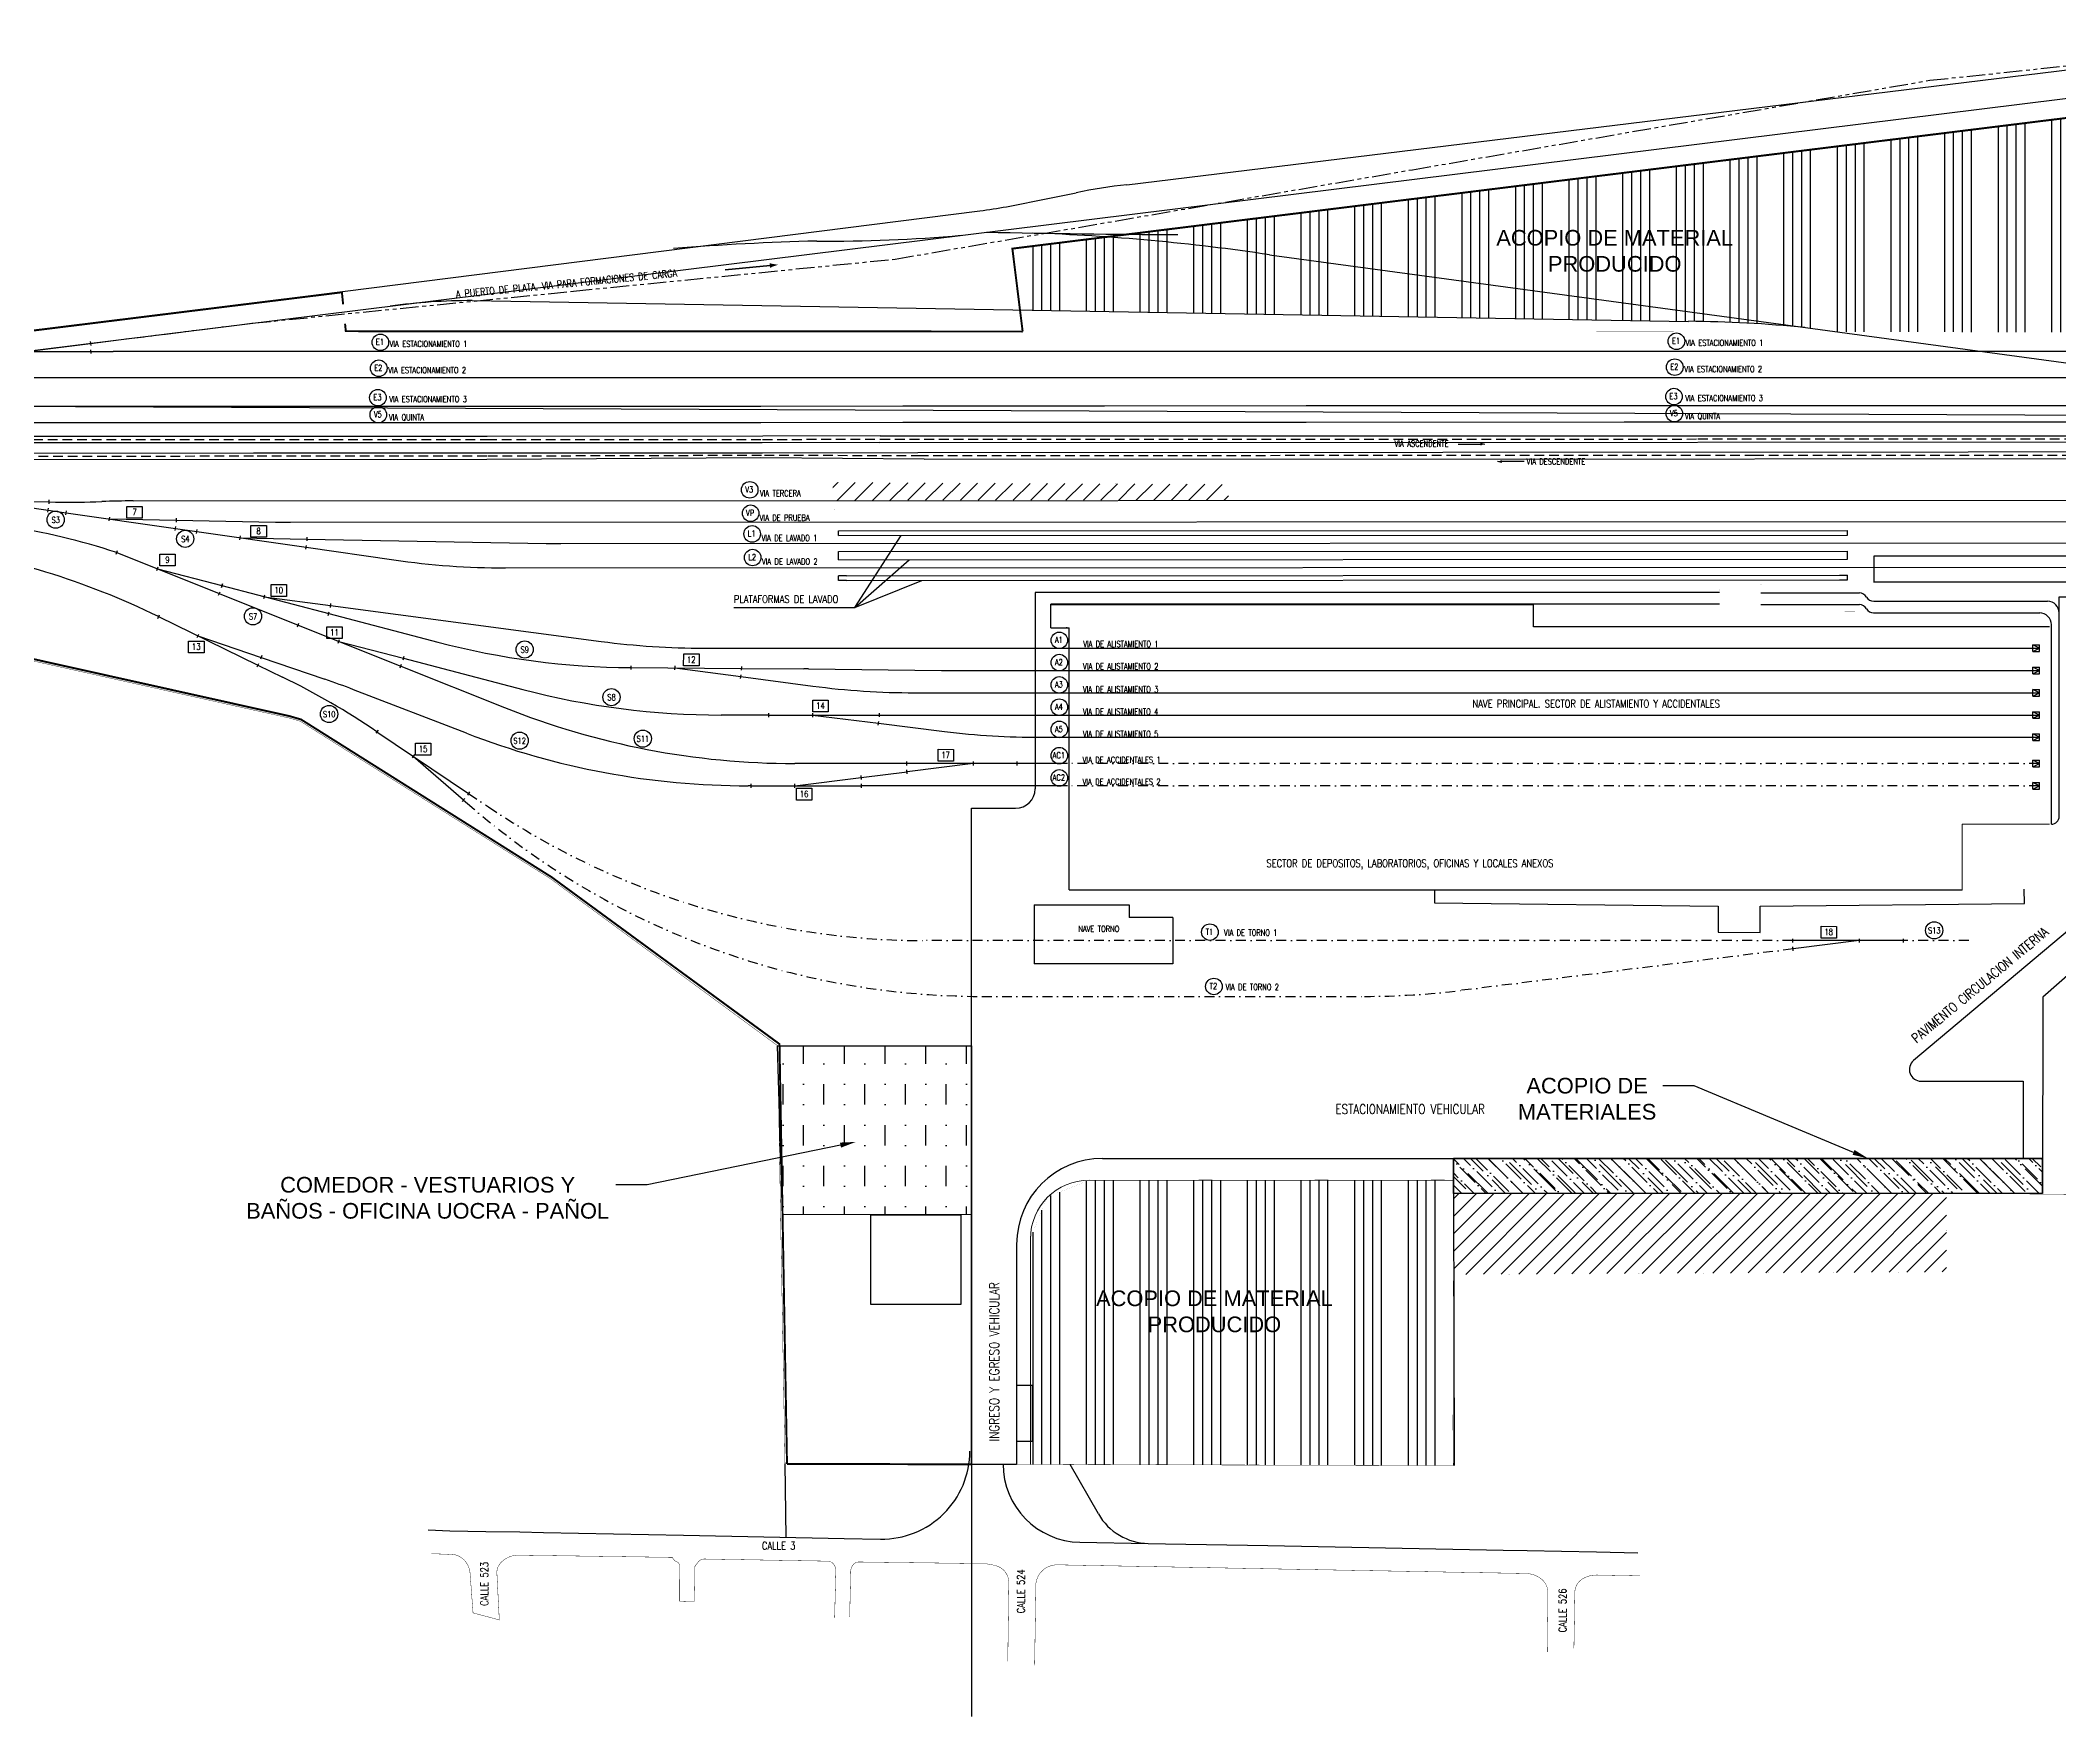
# Model space of a CAD drawing. Header units: millimetres. Extents: x -725228 to 10849, y -8846583 to 5995.
# Drawn here: x 336 to 852, y 0 to 428 of the extents above; entities that cross this region are included whole.
import ezdxf
from ezdxf import colors
from ezdxf.entities.mleader import LeaderData, LeaderLine
from ezdxf.enums import TextEntityAlignment as Align
from ezdxf.math import Vec2, Vec3

# ---------------------------------------------------------------- set-up
doc = ezdxf.new("R2010")
doc.units = ezdxf.units.MM
for name, pattern in [('DASHED2', [0.375, 0.25, -0.125]), ('PHANTOM2', [31.75, 15.875, -3.175, 3.175, -3.175, 3.175, -3.175]), ('TRAZO_Y_PUNTO2', [12.7, 6.35, -3.175, 0, -3.175]), ('TRAZOS', [0.75, 0.5, -0.25])]:
    doc.linetypes.add(name, pattern=pattern)
for name, color, linetype in [('0 - Vias Existentes', 8, 'Continuous'), ('Aberturas', 35, 'Continuous'), ('Alambres', 1, 'Continuous'), ('Cambios 1.8', 4, 'Continuous'), ('CI-ALAMBRADO PROYECTO', 252, 'Continuous'), ('EMPARRILLADO', 200, 'Continuous'), ('ENad-Vias principales', 2, 'Continuous'), ('GE-Background', 252, 'Continuous'), ('GE-Simbologia', 2, 'Continuous'), ('GE-Textos', 3, 'Continuous'), ('GE-Titulos', 4, 'Continuous'), ('M-edif-proy', 1, 'Continuous'), ('M-PROGRESIVAS 3', 3, 'Continuous'), ('ME-RIELES', 240, 'TRAZO_Y_PUNTO2'), ('ME-Vias con catenarias', 30, 'Continuous'), ('Nombre de secciòn de emparrillado', 70, 'Continuous'), ('UNIFILAR RIEL EXISTENTE', 140, 'PHANTOM2'), ('unifilar VIAS Ppales', 5, 'DASHED2'), ('ZZ-Rotulo-Textos', 7, 'Continuous')]:
    doc.layers.add(name, color=color, linetype=linetype)
doc.layers.add('Circulación', color=253, linetype='Continuous', lineweight=20)
doc.layers.get('M-PROGRESIVAS 3').off()
doc.styles.add('Romans', font='romans.shx', dxfattribs={"width": 0.8})
doc.styles.add('Romans PF', font='romans.shx', dxfattribs={"width": 0.8})
doc.styles.get("Standard").update_dxf_attribs({"font": 'arial.ttf'})
doc.linetypes.add('LÍMITE1', pattern='A,0.25,-0.1,[133,ltypeshp.shx,S=0.1,R=0,X=-0.1,Y=0],-0.1,1', length=1.45)

# ---------------------------------------------------------------- blocks, each defined once
blk = doc.blocks.new('CB8der')
for p, q in [((0.5, 11.2), (-0.5, 11.2)), ((0, 11.2), (0, -17.05)), ((0, 0), (-2.11, -16.92)), ((0.5, 0), (-0.5, 0)), ((-2.61, -16.86), (-1.62, -16.98)), ((0.5, -17.05), (-0.5, -17.05))]:
    blk.add_line(p, q)
blk = doc.blocks.new('Paragolpe')
at = {"layer": 'M-edif-proy'}
for p, q in [((-0.84, 0), (0, 1.68)), ((-0.84, 1.68), (0.84, 1.68)), ((-0.84, 0), (-0.84, 1.68)), ((-0.84, 0), (0.84, 0)), ((0, 1.68), (0.84, 0)), ((0.84, 0), (0.84, 1.68))]:
    blk.add_line(p, q, dxfattribs=at)
blk = doc.blocks.new('CAMB')
at = {"layer": 'GE-Simbologia', "color": 1}
blk.add_lwpolyline([(6413052.62, 6135476.75), (6413056.55, 6135476.75), (6413056.55, 6135473.72), (6413052.62, 6135473.72)], close=True, dxfattribs=at)
at = {"layer": 'GE-Textos', "style": 'Romans', "width": 0.8}
blk.add_attdef('10', text='', height=1.6, dxfattribs=at).set_placement((6413054.56, 6135474.5), align=Align.CENTER)
blk = doc.blocks.new('vias ident')
at = {"layer": 'GE-Textos', "color": 1}
blk.add_circle((6413556.11, 6135559.38), 2.12, dxfattribs=at)
at = {"layer": 'GE-Textos', "style": 'Romans', "width": 0.8}
blk.add_attdef('AC1', text='', height=1.56, dxfattribs=at).set_placement((6413555.99, 6135558.7), align=Align.CENTER)
blk = doc.blocks.new('EDIFIOCOS DEL PROYECTO')
at = {"layer": 'GE-Background', "color": 2, "ltscale": 2}
for p, q in [((2735.57, 307.83), (2993.57, 307.95)), ((2735.57, 306.63), (2735.57, 307.83)), ((2735.57, 306.63), (2993.57, 306.75)), ((2993.57, 306.75), (2993.57, 307.95)), ((2735.57, 302.55), (2993.57, 302.66)), ((2735.57, 300.45), (2735.57, 302.55)), ((2735.57, 300.45), (2993.57, 300.56)), ((2993.57, 300.56), (2993.57, 302.66)), ((3060.3, 301.33), (3000.3, 301.33)), ((3060.3, 294.83), (3060.3, 301.33)), ((2735.57, 295.16), (2735.57, 296.36)), ((2737.57, 296.36), (2735.57, 296.36)), ((2737.57, 295.16), (2735.57, 295.16)), ((2737.57, 296.36), (2991.57, 296.47)), ((2737.57, 295.16), (2991.57, 295.27)), ((2991.57, 296.47), (2993.57, 296.47)), ((2991.57, 295.27), (2993.57, 295.27)), ((2993.57, 295.27), (2993.57, 296.47)), ((3000.29, 294.83), (3060.29, 294.83)), ((2960.85, 292.06), (2794.34, 292.06)), ((2971.45, 291.95), (2996.63, 291.95)), ((3012.7, 289.83), (3040.2, 289.83)), ((3047.74, 234.79), (3047.74, 290.92)), ((3055.74, 217.34), (3055.74, 290.92)), ((2960.84, 289.06), (2789.84, 289.06)), ((2789.84, 288.15), (2789.84, 288.95)), ((2789.84, 288.15), (2789.84, 288.95)), ((2789.84, 288.95), (2913.29, 288.95)), ((2789.84, 285.85), (2789.84, 286.25)), ((2913.29, 283.25), (2913.29, 288.95)), ((2971.44, 288.95), (2996.63, 288.95)), ((3000.29, 286.83), (3042.76, 286.83)), ((2789.84, 283.05), (2789.84, 283.85)), ((2789.84, 283.05), (2789.84, 283.85)), ((2794.54, 215.96), (2794.54, 283.05)), ((3045.28, 283.25), (2913.29, 283.25)), ((2769.59, 204.51), (2769.59, 236.85)), ((2769.59, 236.85), (2780.84, 236.85)), ((3022.89, 215.89), (2794.54, 215.89)), ((3022.89, 215.89), (3021.92, 215.89)), ((2769.59, 69.03), (2769.59, 204.51)), ((3038.54, 167.05), (3038.54, 150.3)), ((3038.54, 150.3), (3038.54, 147.3)), ((2803.09, 147.3), (3038.54, 147.3)), ((2781.09, 125.3), (2781.09, 69)), ((2781.09, 89.3), (2785.08, 89.3)), ((2785.08, 89.3), (2785.08, 74.9)), ((2785.08, 74.9), (2781.09, 74.9))]:
    blk.add_line(p, q, dxfattribs=at)
at = {"layer": 'GE-Background', "color": 2}
for p, q in [((3047.74, 290.92), (3055.74, 290.92)), ((2789.84, 288.95), (2789.84, 289.06)), ((2789.84, 283.05), (2789.84, 288.95)), ((2789.84, 283.05), (2794.54, 283.05)), ((2785.61, 212.16), (2809.84, 212.15)), ((2785.61, 212.16), (2785.61, 197.05)), ((2809.84, 212.15), (2809.84, 208.95)), ((2821.01, 208.95), (2809.84, 208.95)), ((2821.01, 208.95), (2821.01, 197.05)), ((2821.01, 197.05), (2785.61, 197.05)), ((2781.09, 69), (2769.59, 69))]:
    blk.add_line(p, q, dxfattribs=at)
at = {"layer": 'GE-Background', "color": 2, "lineweight": 5, "ltscale": 2}
for p, q in [((2790.64, 288.95), (2789.84, 288.95)), ((2790.64, 288.95), (2789.84, 288.95)), ((2793.44, 283.05), (2792.64, 283.05)), ((3022.89, 232.79), (3045.29, 232.79)), ((3022.89, 215.89), (3022.89, 232.79))]:
    blk.add_line(p, q, dxfattribs=at)
at = {"layer": 'GE-Background', "color": 2, "ltscale": 2}
for points in [[(3000.3, 301.33), (3000.3, 294.83)], [(2794.34, 292.06), (2785.84, 292.06)], [(2794.34, 292.06), (2785.84, 292.06), (2785.84, 241.85)], [(3000.3, 289.83), (3012.7, 289.83)], [(3040.2, 289.83), (3044.76, 289.83)], [(3045.74, 232.79), (3045.74, 283.84)], [(2887.97, 215.89), (2887.97, 212.65), (2960.55, 211.81), (2960.54, 205.13), (2971.25, 205.11), (2971.26, 211.79), (3038.83, 212.51), (3038.82, 216.18)]]:
    blk.add_lwpolyline(points, dxfattribs=at)
at = {"layer": 'GE-Background', "color": 2, "ltscale": 2, "const_width": 0.001}
blk.add_lwpolyline([(2998.02, 283.25), (2998.1, 287.2), (2971.4, 287.19), (2971.58, 294.19), (2960.87, 294.26), (2960.83, 287.19), (2933.65, 287.19), (2933.65, 283.25)], dxfattribs=at)
at = {"layer": 'GE-Background', "color": 2, "ltscale": 2}
blk.add_lwpolyline([(3050.38, 205.85), (3010.49, 172.35, 0.700027), (3012.42, 167.05), (3038.54, 167.05)], format="xyb", dxfattribs=at)
blk.add_lwpolyline([(3050.38, 205.85), (3010.49, 172.35, 0.700027), (3012.42, 167.05), (3038.54, 167.05)], format="xyb", dxfattribs=at)
for centre, radius, start, end in [((2996.63, 289.83), 2.12, 29.9998, 90), ((3000.34, 292.02), 2.19, 211.1249, 268.875), ((3044.68, 286.78), 3.06, 0.9077, 88.5815), ((2996.63, 286.83), 2.12, 29.9998, 90), ((3000.3, 288.95), 2.12, 209.9998, 270.0001), ((3042.74, 283.83), 3, 0.1161, 90.3943), ((2780.84, 241.85), 5, 270, 0), ((3045.74, 234.79), 2, 270, 0), ((3040.74, 217.34), 15, 310.0278, 0), ((2803.09, 125.3), 22, 90, 180)]:
    blk.add_arc(centre, radius, start, end, dxfattribs=at)
blk = doc.blocks.new('tipo de vias')
at = {"layer": 'Nombre de secciòn de emparrillado', "color": 1}
blk.add_circle((-0.14, -0.63), 2.2, dxfattribs=at)
at = {"layer": 'Nombre de secciòn de emparrillado', "style": 'Romans', "width": 0.8}
blk.add_attdef('S10', text='', height=1.56, dxfattribs=at).set_placement((-0.12, -1.45), align=Align.CENTER)
blk = doc.blocks.new('FLECHA')
at = {"layer": 'GE-Textos'}
h = blk.add_hatch(color=256, dxfattribs=at)
h.dxf.hatch_style = 1
h.paths.add_polyline_path([(6415966.7, 6135572.8), (6415966.7, 6135571.8), (6415968.7, 6135572.3)])
for p, q in [((6415955.1, 6135572.3), (6415966.7, 6135572.3)), ((6415966.7, 6135572.8), (6415968.7, 6135572.3)), ((6415966.7, 6135572.8), (6415966.7, 6135571.8))]:
    blk.add_line(p, q, dxfattribs=at)
blk = doc.blocks.new('A$C245914C0')
for p, q in [((-176.1, 187.83), (125.67, 224.71)), ((-533.96, 135.78), (154.6, 221.15)), ((-533.96, 135.78), (154.6, 221.15)), ((-557.32, 137.62), (-213.72, 181.13)), ((-557.32, 137.62), (-213.72, 181.13)), ((-200.11, 183.53), (-189.06, 185.77)), ((-139.58, 169.89), (103.89, 136.83)), ((-343.54, 158.18), (-32.43, 152.88)), ((-343.54, 158.18), (-32.43, 152.88)), ((-618.18, 131.82), (87.65, 128.85)), ((-618.18, 131.82), (87.65, 128.85))]:
    blk.add_line(p, q)
for centre, radius, start, end in [((-159.96, 44.7), 144.04, 96.4333, 101.6569), ((-238.08, 359.14), 179.67, 277.7939, 282.2014), ((-155.79, 2713.81), 2538.74, 268.72925, 269.83653), ((-236.48, -545.19), 718.86, 91.50646, 94.43117), ((-252.29, 558.01), 384.6, 269.5401, 275.0479), ((-252.29, 558.01), 384.6, 269.5401, 275.0479), ((-218.11, -353.28), 529.04, 81.4642, 88.0653), ((-343.55, -0.61), 158.79, 89.9953, 97.5892), ((-35.59, -186.89), 339.79, 84.4395, 89.4674)]:
    blk.add_arc(centre, radius, start, end)

msp = doc.modelspace()

# ---------------------------------------------------------------- hatches: boundary and pattern name
at = {"layer": 'GE-Background'}
h = msp.add_hatch(dxfattribs=at)
h.set_pattern_fill('ANSI31', color=256)
h.paths.add_polyline_path([(538.551, 315.376), (538.672, 310.736), (553.652, 310.743), (553.692, 310.839), (639.735, 310.788), (639.854, 314.889)])
h = msp.add_hatch(dxfattribs=at)
h.set_pattern_fill('ANSI31', color=256)
h.set_pattern_definition([(45, (-6413140.171, -6135182.7583), (-2.2450640303, 2.2450640303), [])])
edge = h.paths.add_edge_path()
edge.add_line((697.421, 112.879), (697.331, 133.563))
edge.add_line((697.331, 133.563), (823.384, 133.578))
edge.add_line((823.384, 133.578), (823.472, 113.429))
edge.add_line((823.472, 113.429), (697.421, 112.781))
at = {"layer": 'GE-Textos'}
h = msp.add_hatch(color=256, dxfattribs=at)
h.dxf.hatch_style = 1
h.paths.add_polyline_path([(522.539, 371.404), (522.618, 370.407), (524.572, 371.064)])
at = {"layer": 'ZZ-Rotulo-Textos', "transparency": 33554549}
h = msp.add_hatch(dxfattribs=at)
h.set_pattern_fill('ANSI34', color=256, scale=0.72, angle=45)
h.paths.add_polyline_path([(650.303, 373.609, 0.0198262), (608.615, 378.185), (584.513, 375.196), (586.458, 359.508), (757.456, 356.597, -0.0219419), (787.222, 355.012)])
h.paths.add_polyline_path([(879.953, 411.826), (608.615, 378.185, -0.0198262), (650.303, 373.609), (787.222, 355.012), (795.528, 353.884), (887.143, 353.838)])
h.paths.add_polyline_path([(707.381, 366.981), (769.937, 366.981), (769.937, 381.961), (707.381, 381.961)], flags=24)
h = msp.add_hatch(dxfattribs=at)
h.set_pattern_fill('MUDST', color=256, scale=0.82, angle=90)
h.paths.add_polyline_path([(524.961, 171.298), (525.732, 128.078), (574.094, 128.065), (574.094, 171.298)])
h = msp.add_hatch(dxfattribs=at)
h.set_pattern_fill('ANSI36', color=256, angle=90)
h.paths.add_polyline_path([(847.965, 142.472), (697.331, 142.472), (697.331, 133.563), (847.965, 133.581)])
h = msp.add_hatch(dxfattribs=at)
h.set_pattern_fill('ANSI36', color=256, scale=0.7, angle=90)
h.paths.add_polyline_path([(847.965, 142.472), (697.331, 142.472), (697.331, 133.563), (823.381, 133.578), (823.38, 133.578), (823.384, 133.578), (847.965, 133.581)])
h = msp.add_hatch(dxfattribs=at)
h.set_pattern_fill('ANSI34', color=256, scale=0.72, angle=45)
h.paths.add_polyline_path([(697.319, 136.842), (605.923, 136.904), (604.26, 136.9), (593.45, 132.593), (589.141, 121.96), (589.141, 64.285), (697.138, 63.897)])
h.paths.add_polyline_path([(605.001, 95.687), (667.558, 95.687), (667.558, 110.667), (605.001, 110.667)], flags=24)

# ---------------------------------------------------------------- linework, layer by layer
at = {"layer": 'Aberturas'}
for p, q in [((598.36, 278.34), (598.39, 278.34)), ((598.39, 278.34), (598.39, 278.29))]:
    msp.add_line(p, q, dxfattribs=at)
at = {"layer": 'Alambres', "color": 50, "linetype": 'TRAZO_Y_PUNTO2', "ltscale": 0.8, "const_width": 0.5}
msp.add_lwpolyline([(526.87, 64.321), (524.953, 171.72), (466.643, 214.434), (402.595, 254.747), (399.65, 255.601), (322.814, 272.724)], dxfattribs=at)
at = {"layer": 'Alambres', "color": 90, "linetype": 'TRAZOS', "ltscale": 7, "const_width": 0.5}
msp.add_lwpolyline([(526.87, 64.321), (550.483, 64.263), (574.094, 64.202)], dxfattribs=at)
at = {"layer": 'CI-ALAMBRADO PROYECTO', "color": 10, "linetype": 'LÍMITE1', "ltscale": 6}
for p, q in [((870.243, 203.19), (848.046, 183.746)), ((848.046, 183.746), (847.965, 133.503)), ((697.331, 133.503), (697.53, 63.896)), ((847.965, 133.503), (823.384, 133.578)), ((695.382, 42.511), (695.382, 42.511)), ((695.382, 42.511), (695.382, 42.511))]:
    msp.add_line(p, q, dxfattribs=at)
at = {"layer": 'CI-ALAMBRADO PROYECTO', "color": 10, "linetype": 'LÍMITE1', "ltscale": 6, "const_width": 0.5}
for points in [[(587.143, 353.99), (584.513, 375.196), (879.953, 411.826), (882.645, 390.111), (883.063, 386.746), (887.143, 353.838)], [(52.248, 324.436), (52.288, 332.652), (160, 332.652), (413.037, 364.028), (413.343, 360.952)], [(52.248, 324.436), (52.288, 332.652), (160, 332.652), (413.037, 364.028), (413.343, 360.952)], [(413.839, 355.976), (414.029, 354.077), (587.143, 353.99)]]:
    msp.add_lwpolyline(points, dxfattribs=at)
at = {"layer": 'Circulación', "linetype": 'LÍMITE1', "ltscale": 2}
for p, q in [((697.298, 136.842), (604.141, 136.905)), ((697.298, 136.842), (697.315, 133.563)), ((589.141, 121.96), (589.137, 84.463))]:
    msp.add_line(p, q, dxfattribs=at)
at = {"layer": 'Circulación', "lineweight": 5, "ltscale": 2}
msp.add_line((589.141, 120.606), (589.141, 64.285), dxfattribs=at)
at = {"layer": 'Circulación', "linetype": 'LÍMITE1', "ltscale": 2}
msp.add_arc((604.141, 121.905), 15, 90, 180, dxfattribs=at)
at = {"layer": 'EMPARRILLADO', "ltscale": 2}
msp.add_line((598.39, 266.293), (598.39, 266.293), dxfattribs=at)
at = {"layer": 'ENad-Vias principales', "ltscale": 0.2}
for points in [[(550.567, 325.641), (520.532, 325.532), (450.13, 325.497), (326.558, 325.493), (277.545, 325.494), (226.62, 325.39), (161.749, 325.46), (57.253, 325.433)], [(550.723, 327.275), (520.72, 327.235), (450.224, 327.17), (326.589, 327.177), (277.64, 327.181), (226.712, 327.155), (161.766, 327.145), (57.306, 327.137)], [(550.567, 325.642), (969.038, 325.805)], [(550.721, 327.271), (969.048, 327.271)], [(561.933, 321.336), (520.158, 321.642), (450.094, 321.256), (326.517, 321.167), (277.59, 321.191), (226.553, 321.228), (161.592, 321.205), (57.376, 321.119)], [(226.74, 322.917), (277.681, 322.928), (326.641, 322.867), (390.443, 322.946), (450.145, 322.917), (520.581, 322.929), (560.299, 323.028)], [(560.295, 323.026), (963.245, 323.307)], [(561.934, 321.339), (986.758, 321.521)]]:
    msp.add_lwpolyline(points, dxfattribs=at)
at = {"layer": 'GE-Background'}
for p, q in [((526.695, 45.521), (526.361, 64.322)), ((606.51, 51.517), (599.274, 64.141)), ((435.06, 47.41), (440.609, 47.166)), ((440.609, 47.166), (449.878, 47.064)), ((449.878, 47.064), (458.541, 46.917)), ((458.541, 46.917), (464.619, 46.731)), ((464.619, 46.731), (500.413, 46.054)), ((500.413, 46.054), (541.535, 45.221)), ((541.535, 45.221), (550.806, 45.083)), ((601.786, 44.288), (619.258, 43.978)), ((619.258, 43.978), (623.683, 43.9)), ((623.683, 43.9), (649.808, 43.437)), ((649.808, 43.437), (710.022, 42.214)), ((710.022, 42.214), (716.167, 42.151)), ((716.167, 42.151), (724.94, 41.967)), ((724.94, 41.967), (733.894, 41.818)), ((733.894, 41.818), (744.508, 41.589))]:
    msp.add_line(p, q, dxfattribs=at)
at = {"layer": 'GE-Background', "const_width": 0.001}
msp.add_lwpolyline([(538.551, 315.376), (538.729, 308.546), (552.778, 308.615), (553.692, 310.839), (639.735, 310.788), (639.854, 314.889)], close=True, dxfattribs=at)
at = {"layer": 'GE-Background'}
for points, const_width in [([(697.421, 112.879), (697.299, 63.897), (526.361, 64.322), (524.461, 171.298), (466.335, 214.039), (402.358, 254.307), (399.65, 255.101), (324.452, 271.86)], 0.1), ([(823.38, 133.578), (859.069, 133.227), (860.03, 63.428), (888.832, 63.825), (888.688, 133.943), (943.036, 133.509), (943.643, 209.722), (978.213, 208.731)], 0.1), ([(697.421, 112.879), (697.331, 133.563), (823.384, 133.578), (823.472, 113.429), (697.421, 112.781)], 0.001)]:
    msp.add_lwpolyline(points, dxfattribs=dict(at, const_width=const_width))
at = {"layer": 'GE-Background', "const_width": 0.1}
for points in [[(539.054, 24.96), (539.358, 36.993, 0.1947153), (538.678, 38.806, 0.2302194), (537.054, 39.444), (505.726, 39.991, 0.2210071), (504.285, 39.352, 0.0400821), (503.246, 37.952), (503.126, 29.088), (499.425, 29.201), (499.405, 38.168, 0.3017026), (498.656, 39.29, -0.2080475), (497.584, 40.409), (458.239, 40.976, 0.2153635), (453.605, 38.963, 0.1977328), (452.672, 36.376), (453.291, 24.401), (446.577, 26.21), (445.807, 36.389, 0.2303437), (443.456, 40.418, 0.1791071), (440.247, 41.187), (436.004, 41.35)], [(583.34, 13.821), (583.597, 33.93, 0.3375225), (580.396, 38.245, 0.0510712), (577.298, 38.807), (545.286, 39.231, 0.2108134), (543.907, 38.644, 0.1842139), (543.161, 36.823), (542.903, 25.119)], [(721.328, 16.241), (721.496, 31.328, 0.2354152), (719.756, 34.918, 0.1550632), (716.012, 36.283), (650.214, 37.483), (596.041, 38.501, 0.2883133), (591.076, 35.507, 0.0853671), (590.532, 33.727), (590.201, 12.766)], [(745.031, 35.682), (734.011, 35.894, 0.1376407), (730.427, 34.962, 0.2684325), (728.363, 31.343), (728.135, 17.126)]]:
    msp.add_lwpolyline(points, format="xyb", dxfattribs=at)
at = {"layer": 'GE-Background'}
for centre, radius, start, end in [((551.141, 67.58), 22.5, 269.14837, 0), ((602.141, 64.285), 20, 180, 268.98455), ((619.524, 58.976), 15, 209.82093, 268.98455)]:
    msp.add_arc(centre, radius, start, end, dxfattribs=at)
at = {"layer": 'GE-Simbologia', "color": 2}
for p, q in [((544.191, 283.409), (556.04, 301.813)), ((544.191, 283.409), (558.125, 295.626)), ((544.191, 283.409), (561.348, 290.339)), ((513.288, 283.409), (544.191, 283.409))]:
    msp.add_line(p, q, dxfattribs=at)
at = {"layer": 'GE-Simbologia'}
msp.add_lwpolyline([(548.333, 128.065), (571.333, 128.065), (571.333, 105.065), (548.333, 105.065)], close=True, dxfattribs=at)
at = {"layer": 'GE-Textos'}
for p, q in [((511.019, 369.781), (522.578, 370.906)), ((522.579, 370.897), (511.019, 369.79)), ((522.539, 371.404), (522.618, 370.407))]:
    msp.add_line(p, q, dxfattribs=at)
at = {"layer": 'ME-RIELES', "ltscale": 0.4}
for p, q in [((847.129, 243.482), (598.59, 243.482)), ((847.109, 237.782), (598.59, 237.782)), ((444.133, 234.147), (445.114, 233.29)), ((445.425, 235.826), (450.512, 232.393)), ((784.052, 198.174), (562.391, 198.174)), ((829.102, 198.174), (812.302, 198.174)), ((784.183, 196.059), (699.373, 185.458)), ((576.692, 183.913), (674.566, 183.913))]:
    msp.add_line(p, q, dxfattribs=at)
for centre, start, end in [((576.692, 383.913), 228.86109, 270), ((562.391, 398.174), 235.98611, 270), ((674.566, 383.913), 270, 277.12502)]:
    msp.add_arc(centre, 200, start, end, dxfattribs=at)
at = {"layer": 'ME-Vias con catenarias', "ltscale": 0.5}
for p, q in [((348.862, 348.838), (353.52, 348.838)), ((353.612, 348.838), (354.535, 348.838)), ((859.441, 348.838), (354.621, 348.838)), ((883.472, 342.147), (301.643, 342.147)), ((391.226, 334.806), (332.427, 334.801)), ((450.058, 334.812), (391.226, 334.806)), ((485.12, 334.827), (450.058, 334.812)), ((520.179, 334.842), (485.12, 334.827)), ((556.493, 334.924), (520.179, 334.842)), ((608.071, 334.933), (556.493, 334.924)), ((659.643, 334.942), (608.071, 334.933)), ((740.976, 334.97), (659.643, 334.942)), ((869.253, 335.014), (740.976, 334.97)), ((338.089, 310.399), (339.763, 310.367)), ((359.629, 310.66), (975.975, 310.924)), ((469.045, 299.74), (862.442, 299.909)), ((403.907, 298.795), (426.315, 295.571)), ((409.671, 281.828), (437.539, 274.528)), ((505.669, 272.982), (847.2, 272.982)), ((568.837, 267.282), (847.2, 267.282)), ((559.534, 261.582), (847.2, 261.582)), ((522.17, 255.879), (510.028, 255.877)), ((533.37, 255.854), (533.363, 255.854)), ((550.289, 253.767), (567.184, 251.685)), ((550.42, 255.88), (574.485, 255.882)), ((574.485, 255.882), (847.2, 255.882)), ((591.653, 250.182), (847.2, 250.182)), ((557.462, 243.482), (528.902, 243.482)), ((598.59, 243.482), (585.69, 243.482)), ((598.59, 237.782), (545.94, 237.782))]:
    msp.add_line(p, q, dxfattribs=at)
at = {"layer": 'ME-Vias con catenarias'}
for p, q in [((337.918, 308.287), (342.492, 307.629)), ((337.918, 308.287), (342.492, 307.629)), ((370.625, 305.719), (396.071, 305.248)), ((399.859, 305.213), (985.145, 305.464)), ((370.454, 303.607), (375.944, 302.817)), ((370.491, 303.601), (375.944, 302.817)), ((404.077, 300.907), (465.257, 299.774)), ((381.68, 286.975), (401.874, 278.896)), ((410.08, 283.907), (479.376, 274.718)), ((391.547, 268.661), (397.84, 265.59)), ((392.357, 270.619), (408.695, 265.03)), ((428.764, 270.41), (459.322, 262.405)), ((428.101, 268.398), (454.615, 257.79)), ((515.047, 265.71), (533.461, 263.289)), ((515.192, 267.824), (531.181, 267.722)), ((532.336, 267.711), (566.405, 267.297)), ((444.904, 251.209), (416.002, 262.37)), ((574.49, 243.482), (574.49, 243.482)), ((517.69, 237.782), (516.949, 237.782)), ((545.808, 239.897), (557.572, 241.367))]:
    msp.add_line(p, q, dxfattribs=at)
at = {"layer": 'ME-Vias con catenarias', "ltscale": 0.5}
msp.add_lwpolyline([(897.184, 332.838), (893.498, 332.375, -0.0311822), (868.626, 330.813), (740.978, 330.77), (659.645, 330.742), (608.072, 330.733), (556.498, 330.724), (520.185, 330.642), (485.122, 330.627), (450.06, 330.612), (391.227, 330.606), (332.427, 330.601), (304.84, 330.583), (277.252, 330.566), (251.976, 330.529), (226.7, 330.492), (209.356, 330.5, 0.0013615), (208.267, 330.498), (207.004, 330.491, -0.0017959), (205.567, 330.489), (201.454, 330.498)], format="xyb", dxfattribs=at)
msp.add_lwpolyline([(454.877, 293.534), (862.612, 293.709), (907.446, 293.728)], dxfattribs=at)
for centre, start, end in [((353.526, 548.838), 269.99833, 270.02472), ((354.621, 148.838), 90, 90.02472), ((454.792, 493.534), 261.81439, 270.02457), ((488.22, 468), 255.32088, 269.6342), ((505.669, 472.982), 262.44589, 270), ((568.837, 467.282), 269.30321, 270), ((510.003, 455.877), 255.32088, 270.00698), ((559.534, 461.582), 262.50918, 270), ((591.653, 450.182), 262.97246, 270)]:
    msp.add_arc(centre, 200, start, end, dxfattribs=at)
at = {"layer": 'ME-Vias con catenarias'}
for centre, start, end in [((343.525, 510.332), 268.92215, 272.31957), ((359.715, 110.66), 90.02457, 92.31957), ((294.594, 106.951), 72.28482, 88.92215), ((399.773, 505.213), 268.93941, 270.02457), ((468.959, 499.74), 268.93941, 270.02457), ((278.449, 101.308), 63.98859, 81.79714), ((310.13, 85.849), 55.98611, 63.98859), ((343.956, 75.797), 68.88564, 71.1136), ((529.904, 67.726), 89.30321, 89.6342), ((528.902, 443.482), 248.19586, 270.00001), ((516.95, 437.782), 248.88564, 269.99992)]:
    msp.add_arc(centre, 200, start, end, dxfattribs=at)
at = {"layer": 'UNIFILAR RIEL EXISTENTE', "ltscale": 0.3}
for p, q in [((819.133, 418.25), (915.817, 428.468)), ((686.826, 395.382), (819.133, 418.25)), ((554.513, 372.514), (686.826, 395.382)), ((472.287, 364.316), (554.513, 372.514)), ((390.001, 356.112), (472.287, 364.316)), ((357.777, 352.083), (390.001, 356.112))]:
    msp.add_line(p, q, dxfattribs=at)
at = {"layer": 'UNIFILAR RIEL EXISTENTE', "ltscale": 0.5}
msp.add_line((348.731, 350.954), (357.777, 352.083), dxfattribs=at)
at = {"layer": 'unifilar VIAS Ppales', "ltscale": 10}
for p, q in [((326.574, 326.335), (388.375, 326.334)), ((388.375, 326.334), (450.177, 326.333)), ((450.177, 326.333), (520.626, 326.383)), ((520.626, 326.383), (550.723, 326.459)), ((550.723, 326.459), (759.844, 326.497)), ((759.844, 326.497), (969.043, 326.538)), ((390.444, 322.079), (326.579, 322.017)), ((450.119, 322.086), (390.444, 322.079)), ((520.369, 322.285), (450.119, 322.086)), ((561.116, 322.182), (520.369, 322.285)), ((761.771, 322.296), (561.116, 322.182)), ((774.346, 322.303), (761.771, 322.296)), ((986.729, 322.323), (774.346, 322.303))]:
    msp.add_line(p, q, dxfattribs=at)
at = {"layer": 'ZZ-Rotulo-Textos'}
for p, q in [((879.953, 411.826), (584.513, 375.196)), ((587.143, 353.99), (584.513, 375.196)), ((574.094, 128.065), (574.094, -0.33))]:
    msp.add_line(p, q, dxfattribs=at)
at = {"layer": 'ZZ-Rotulo-Textos', "const_width": 0.01}
for points in [[(584.513, 375.196), (587.143, 353.99), (887.143, 353.838), (879.953, 411.826), (584.513, 375.196)], [(524.961, 171.298), (525.733, 128.065), (574.094, 128.065), (574.094, 171.298)], [(589.141, 64.285), (589.141, 121.96), (593.45, 132.593), (604.26, 136.9), (697.32, 137.167), (697.138, 63.897), (589.141, 64.285)]]:
    msp.add_lwpolyline(points, dxfattribs=at)
at = {"layer": 'ZZ-Rotulo-Textos'}
for points in [[(524.461, 171.298), (574.094, 171.298), (574.094, 128.065), (525.732, 128.078)], [(697.331, 133.563), (847.972, 133.581), (847.972, 142.49), (697.331, 142.472)], [(697.331, 142.472), (847.965, 142.472), (847.965, 133.503), (697.331, 133.503)]]:
    msp.add_lwpolyline(points, close=True, dxfattribs=at)

# ---------------------------------------------------------------- block references
for p, xscale, yscale, zscale, rotation in [((-3218419.686, -3055768.648), 0.5, 0.5, 0.5, 359.7915328183228), ((3211976.031, 3064670.122), 0.4999999999999999, 0.4999999999999999, 0.4999999999999999, 179.9386492150385)]:
    msp.add_blockref('FLECHA', p, dxfattribs=dict(xscale=xscale, yscale=yscale, zscale=zscale, rotation=rotation))
at = {"layer": '0 - Vias Existentes', "color": 1}
msp.add_blockref('A$C245914C0', (789.887, 203.714), dxfattribs=at)
at = {"layer": 'Cambios 1.8'}
for p, rotation in [((331.812, 348.84), 97.11605413804094), ((321.041, 310.714), 88.9394081532367), ((498.143, 267.933), 89.63419561631142), ((533.37, 255.88), 90.00698428756726), ((431.293, 245.364), 55.98610652033303)]:
    msp.add_blockref('CB8der', p, dxfattribs=dict(at, rotation=rotation))
at = {"layer": 'Cambios 1.8', "xscale": -1}
for p, rotation in [((353.577, 306.034), 81.8143917139887), ((387.03, 301.222), 81.8143917139887), ((365.85, 293.308), 68.19586205772815), ((393.178, 286.149), 75.32087845852512), ((376.225, 276.138), 63.98858735386315), ((412.271, 274.731), 68.19586205772815), ((574.49, 243.482), 269.9999835591446), ((528.89, 237.782), 89.9999221946779), ((801.102, 198.174), 269.9999999414529)]:
    msp.add_blockref('CB8der', p, dxfattribs=dict(at, rotation=rotation))
at = {"layer": 'GE-Background'}
msp.add_blockref('EDIFIOCOS DEL PROYECTO', (-2195.493, -4.829), dxfattribs=at)
at = {"layer": 'GE-Simbologia'}
for p, values in [((339.949, 306.477), {'S10': 'S3'}), ((373.105, 301.591), {'S10': 'S4'}), ((390.429, 281.772), {'S10': 'S7'}), ((459.915, 273.281), {'S10': 'S9'}), ((409.893, 256.768), {'S10': 'S10'}), ((482.114, 261.078), {'S10': 'S8'}), ((458.623, 249.965), {'S10': 'S12'}), ((490.136, 250.477), {'S10': 'S11'}), ((820.418, 201.437), {'S10': 'S13'})]:
    msp.add_blockref('tipo de vias', p, dxfattribs=at).add_auto_attribs(values)
ref = msp.add_blockref('CAMB', (-6412694.565, -6135167.509), dxfattribs=at)
ref.add_attrib('C10', '7', dxfattribs={"layer": 'GE-Textos', "height": 1.6, "style": 'Romans', "width": 0.8}).set_placement((359.996, 306.99), align=Align.CENTER)
ref = msp.add_blockref('CAMB', (-6412662.838, -6135172.367), dxfattribs=at)
ref.add_attrib('C10', '8', dxfattribs={"layer": 'GE-Textos', "height": 1.6, "style": 'Romans', "width": 0.8}).set_placement((391.723, 302.132), align=Align.CENTER)
ref = msp.add_blockref('CAMB', (-6412686.155, -6135179.704), dxfattribs=at)
ref.add_attrib('C10', '9', dxfattribs={"layer": 'GE-Textos', "height": 1.6, "style": 'Romans', "width": 0.8}).set_placement((368.406, 294.795), align=Align.CENTER)
ref = msp.add_blockref('CAMB', (-6412657.694, -6135187.475), dxfattribs=at)
ref.add_attrib('C10', '10', dxfattribs={"layer": 'GE-Textos', "height": 1.6, "style": 'Romans', "width": 0.8}).set_placement((396.867, 287.024), align=Align.CENTER)
ref = msp.add_blockref('CAMB', (-6412678.783, -6135201.945), dxfattribs=at)
ref.add_attrib('C10', '13', dxfattribs={"layer": 'GE-Textos', "height": 1.6, "style": 'Romans', "width": 0.8}).set_placement((375.778, 272.555), align=Align.CENTER)
ref = msp.add_blockref('CAMB', (-6412643.43, -6135198.277), dxfattribs=at)
ref.add_attrib('C10', '11', dxfattribs={"layer": 'GE-Textos', "height": 1.6, "style": 'Romans', "width": 0.8}).set_placement((411.131, 276.222), align=Align.CENTER)
ref = msp.add_blockref('CAMB', (-6434833.229, -6111831.174), dxfattribs=dict(at, rotation=359.7915328183228))
ref.add_attrib('C10', '12', dxfattribs={"layer": 'GE-Textos', "height": 1.6, "style": 'Romans', "width": 0.8}).set_placement((502.381, 269.26), align=Align.CENTER)
ref = msp.add_blockref('CAMB', (-6434800.171, -6111842.984), dxfattribs=dict(at, rotation=359.7915328183228))
ref.add_attrib('C10', '14', dxfattribs={"layer": 'GE-Textos', "height": 1.6, "style": 'Romans', "width": 0.8}).set_placement((535.439, 257.45), align=Align.CENTER)
ref = msp.add_blockref('CAMB', (-6412620.759, -6135228.079), dxfattribs=at)
ref.add_attrib('C10', '15', dxfattribs={"layer": 'GE-Textos', "height": 1.6, "style": 'Romans', "width": 0.8}).set_placement((433.802, 246.42), align=Align.CENTER)
ref = msp.add_blockref('CAMB', (-6434768.169, -6111855.568), dxfattribs=dict(at, rotation=359.7915328183228))
ref.add_attrib('C10', '17', dxfattribs={"layer": 'GE-Textos', "height": 1.6, "style": 'Romans', "width": 0.8}).set_placement((567.441, 244.866), align=Align.CENTER)
ref = msp.add_blockref('CAMB', (-6412523.334, -6135239.603), dxfattribs=at)
ref.add_attrib('C10', '16', dxfattribs={"layer": 'GE-Textos', "height": 1.6, "style": 'Romans', "width": 0.8}).set_placement((531.227, 234.897), align=Align.CENTER)
ref = msp.add_blockref('CAMB', (-6434542.319, -6111900.855), dxfattribs=dict(at, rotation=359.7915328183228))
ref.add_attrib('C10', '18', dxfattribs={"layer": 'GE-Textos', "height": 1.6, "style": 'Romans', "width": 0.8}).set_placement((793.291, 199.579), align=Align.CENTER)
at = {"layer": 'GE-Textos'}
for p, values in [((-6413133.239, -6135208.151), {'AC1': 'E1'}), ((-6412801.761, -6135207.878), {'AC1': 'E1'}), ((-6413133.662, -6135214.786), {'AC1': 'E2'}), ((-6412802.184, -6135214.513), {'AC1': 'E2'}), ((-6413133.86, -6135222.31), {'AC1': 'E3'}), ((-6412802.383, -6135222.038), {'AC1': 'E3'}), ((-6413133.767, -6135226.667), {'AC1': 'V5'}), ((-6412802.29, -6135226.394), {'AC1': 'V5'}), ((-6413038.778, -6135245.888), {'AC1': 'V3'}), ((-6413038.536, -6135251.885), {'AC1': 'VP'}), ((-6413038.148, -6135257.158), {'AC1': 'L1'}), ((-6413038.021, -6135263.208), {'AC1': 'L2'}), ((-6412959.589, -6135284.381), {'AC1': 'A1'}), ((-6412959.589, -6135290.081), {'AC1': 'A2'}), ((-6412959.589, -6135295.781), {'AC1': 'A3'}), ((-6412959.589, -6135301.481), {'AC1': 'A4'}), ((-6412959.589, -6135313.881), {'AC1': 'AC1'}), ((-6412959.589, -6135319.581), {'AC1': 'AC2'}), ((-6412921.076, -6135359.029), {'AC1': 'T1'}), ((-6412920.056, -6135372.927), {'AC1': 'T2'})]:
    msp.add_blockref('vias ident', p, dxfattribs=at).add_auto_attribs(values)
at = {"layer": 'M-edif-proy', "xscale": -1, "rotation": 270.0000000411273}
for p in [(845.524, 272.982), (845.525, 267.282), (845.524, 261.582), (845.526, 255.892), (845.524, 250.207), (845.524, 243.482), (845.524, 237.782)]:
    msp.add_blockref('Paragolpe', p, dxfattribs=at)
at = {"layer": 'M-PROGRESIVAS 3'}
msp.add_blockref('vias ident', (-6412959.589, -6135307.181), dxfattribs=at).add_auto_attribs({'AC1': 'A5'})

# ---------------------------------------------------------------- texts
at = {"layer": 'GE-Titulos', "attachment_point": 4, "line_spacing_factor": 1.200001, "style": 'Romans PF'}
for s, insert, char_height, width, rotation in [('{\\H0.75x;A PUERTO DE PLATA. VIA PARA FORMACIONES DE CARGA}', (442.216, 363.509), 2.5, 92.38333, 5.52976), ('{\\H0.625x;\\C3;PAVIMENTO CIRCULACION INTERNA}', (814.97, 172.763), 3.90625, 278.73274, 39.6249), ('{\\H0.625x;\\C3;INGRESO Y EGRESO VEHICULAR}', (579.88, 70.047), 3.90625, 278.73274, 90), ('{\\H0.625x;\\C4;CALLE 523}', (449.482, 27.991), 3.125, 222.98619, 90), ('{\\H0.625x;\\C4;CALLE 524}', (586.683, 26.098), 3.125, 222.98619, 90), ('{\\H0.625x;\\C4;CALLE 526}', (725.22, 21.202), 3.125, 222.98619, 90)]:
    msp.add_mtext(s, dxfattribs=dict(at, insert=insert, char_height=char_height, width=width, rotation=rotation))
for s, insert, char_height, width in [('{\\H0.625x;\\C3;VIA ESTACIONAMIENTO 1}', (425.238, 350.824), 2.5, 178.38895), ('{\\H0.625x;\\C3;VIA ESTACIONAMIENTO 1}', (756.715, 351.097), 2.5, 178.38895), ('{\\H0.625x;\\C3;VIA ESTACIONAMIENTO 2}', (424.913, 344.11), 2.5, 178.38895), ('{\\H0.625x;\\C3;VIA ESTACIONAMIENTO 2}', (756.39, 344.383), 2.5, 178.38895), ('{\\H0.625x;\\C3;VIA ESTACIONAMIENTO 3}', (425.129, 336.697), 2.5, 178.38895), ('{\\H0.625x;\\C3;VIA ESTACIONAMIENTO 3}', (756.607, 336.969), 2.5, 178.38895), ('{\\H0.625x;\\C3;VIA QUINTA}', (425.064, 331.977), 2.5, 178.38895), ('{\\H0.625x;\\C3;VIA QUINTA}', (756.542, 332.25), 2.5, 178.38895), ('{\\H0.625x;\\C3;VIA ASCENDENTE}', (682.284, 325.304), 2.5, 178.38895), ('{\\H0.625x;\\C3;VIA DESCENDENTE}', (716.07, 320.741), 2.5, 178.38895), ('{\\H0.625x;\\C3;VIA TERCERA}', (519.944, 312.604), 2.5, 178.38895), ('{\\H0.625x;\\C3;VIA DE PRUEBA}', (519.891, 306.35), 2.5, 178.38895), ('{\\H0.625x;\\C3;VIA DE LAVADO 1}', (520.392, 301.159), 2.5, 178.38895), ('{\\H0.625x;\\C3;VIA DE LAVADO 2}', (520.452, 295.143), 2.5, 178.38895), ('{\\H0.625x;\\C3;PLATAFORMAS DE LAVADO}', (513.288, 285.526), 3.125, 222.98619), ('{\\H0.625x;\\C3;VIA DE ALISTAMIENTO 1}', (602.614, 274.055), 2.5, 178.38895), ('{\\H0.625x;\\C3;VIA DE ALISTAMIENTO 2}', (602.593, 268.345), 2.5, 178.38895), ('{\\H0.625x;\\C3;VIA DE ALISTAMIENTO 3}', (602.572, 262.456), 2.5, 178.38895), ('{\\H0.625x;\\C3;NAVE PRINCIPAL. SECTOR DE ALISTAMIENTO Y ACCIDENTALES}', (702.188, 258.774), 3.125, 222.98619), ('{\\H0.625x;\\C3;VIA DE ALISTAMIENTO 4}', (602.551, 256.74), 2.5, 178.38895), ('{\\H0.625x;\\C3;VIA DE ALISTAMIENTO 5}', (602.551, 251.04), 2.5, 178.38895), ('{\\H0.625x;\\C3;VIA DE ACCIDENTALES 1}', (602.506, 244.429), 2.5, 178.38895), ('{\\H0.625x;\\C3;VIA DE ACCIDENTALES 2}', (602.485, 238.825), 2.5, 178.38895), ('{\\H0.625x;\\C3;SECTOR DE DEPOSITOS, LABORATORIOS, OFICINAS Y LOCALES ANEXOS}', (649.498, 217.659), 3.125, 222.98619), ('{\\H0.625x;\\C3;NAVE TORNO}', (601.36, 201.189), 2.5, 178.38895), ('{\\H0.625x;\\C3;VIA DE TORNO 1}', (638.654, 200.206), 2.5, 178.38895), ('{\\H0.625x;\\C3;VIA DE TORNO 2}', (639.033, 186.316), 2.5, 178.38895), ('{\\H0.625x;\\C3;ESTACIONAMIENTO VEHICULAR}', (667.12, 155.083), 3.90625, 278.73274), ('{\\H0.625x;CALLE 3}', (520.459, 43.384), 3.125, 222.98619)]:
    msp.add_mtext(s, dxfattribs=dict(at, insert=insert, char_height=char_height, width=width))
at = {"layer": 'ZZ-Rotulo-Textos', "char_height": 4, "width": 86.41472, "attachment_point": 2}
for insert in [(738.564, 379.974), (636.184, 108.68)]:
    msp.add_mtext('ACOPIO DE MATERIAL PRODUCIDO ', dxfattribs=dict(at, insert=insert))

# ---------------------------------------------------------------- leaders
at = {"layer": 'ZZ-Rotulo-Textos'}
ml = msp.add_multileader_mtext('Standard', dxfattribs=at)
ml.set_content('ACOPIO DE MATERIALES', color=256)
ml.set_leader_properties()
ml.build(insert=Vec2(0, 0))
ctx = ml.context
ctx.base_point, ctx.plane_origin = Vec3(712.16, 161.04), Vec3(823.382, 134.113)
ctx.text_align_type = 1
notes = []
notes.append((ctx, [(0, (1, 1, 0), (758.853, 161.04), (-1, 0), 8, [(0, [(803.35, 142.472)], 0, [])])]))
ctx.mtext.insert, ctx.mtext.width, ctx.mtext.alignment, ctx.mtext.flow_direction = Vec3(731.506, 163.074), 37.1415, 2, 5
ml = msp.add_multileader_mtext('Standard', dxfattribs=at)
ml.set_content('COMEDOR - VESTUARIOS Y BAÑOS - OFICINA UOCRA - PAÑOL', color=256)
ml.set_leader_properties()
ml.build(insert=Vec2(0, 0))
ctx = ml.context
ctx.base_point, ctx.plane_origin = Vec3(386.856, 135.693), Vec3(544.471, 146.677)
ctx.text_align_type = 1
notes.append((ctx, [(0, (1, 1, 0), (491.083, 135.693), (-1, 0), 8, [(0, [(544.471, 146.677)], 0, [])])]))
ctx.mtext.insert, ctx.mtext.width, ctx.mtext.alignment, ctx.mtext.flow_direction = Vec3(434.97, 137.727), 95.79336, 2, 5
for ctx, leaders in notes:
    for number, flags, end, landing, length, lines in leaders:
        leader = LeaderData()
        leader.index, (leader.has_last_leader_line, leader.has_dogleg_vector, leader.attachment_direction) = number, flags
        leader.last_leader_point, leader.dogleg_vector, leader.dogleg_length = Vec3(end), Vec3(landing), length
        for number, points, colour, breaks in lines:
            line = LeaderLine()
            line.index, line.vertices, line.color, line.breaks = number, Vec3.list(points), colors.encode_raw_color(colour), breaks
            leader.lines.append(line)
        ctx.leaders.append(leader)

doc.saveas('drawing.dxf')
